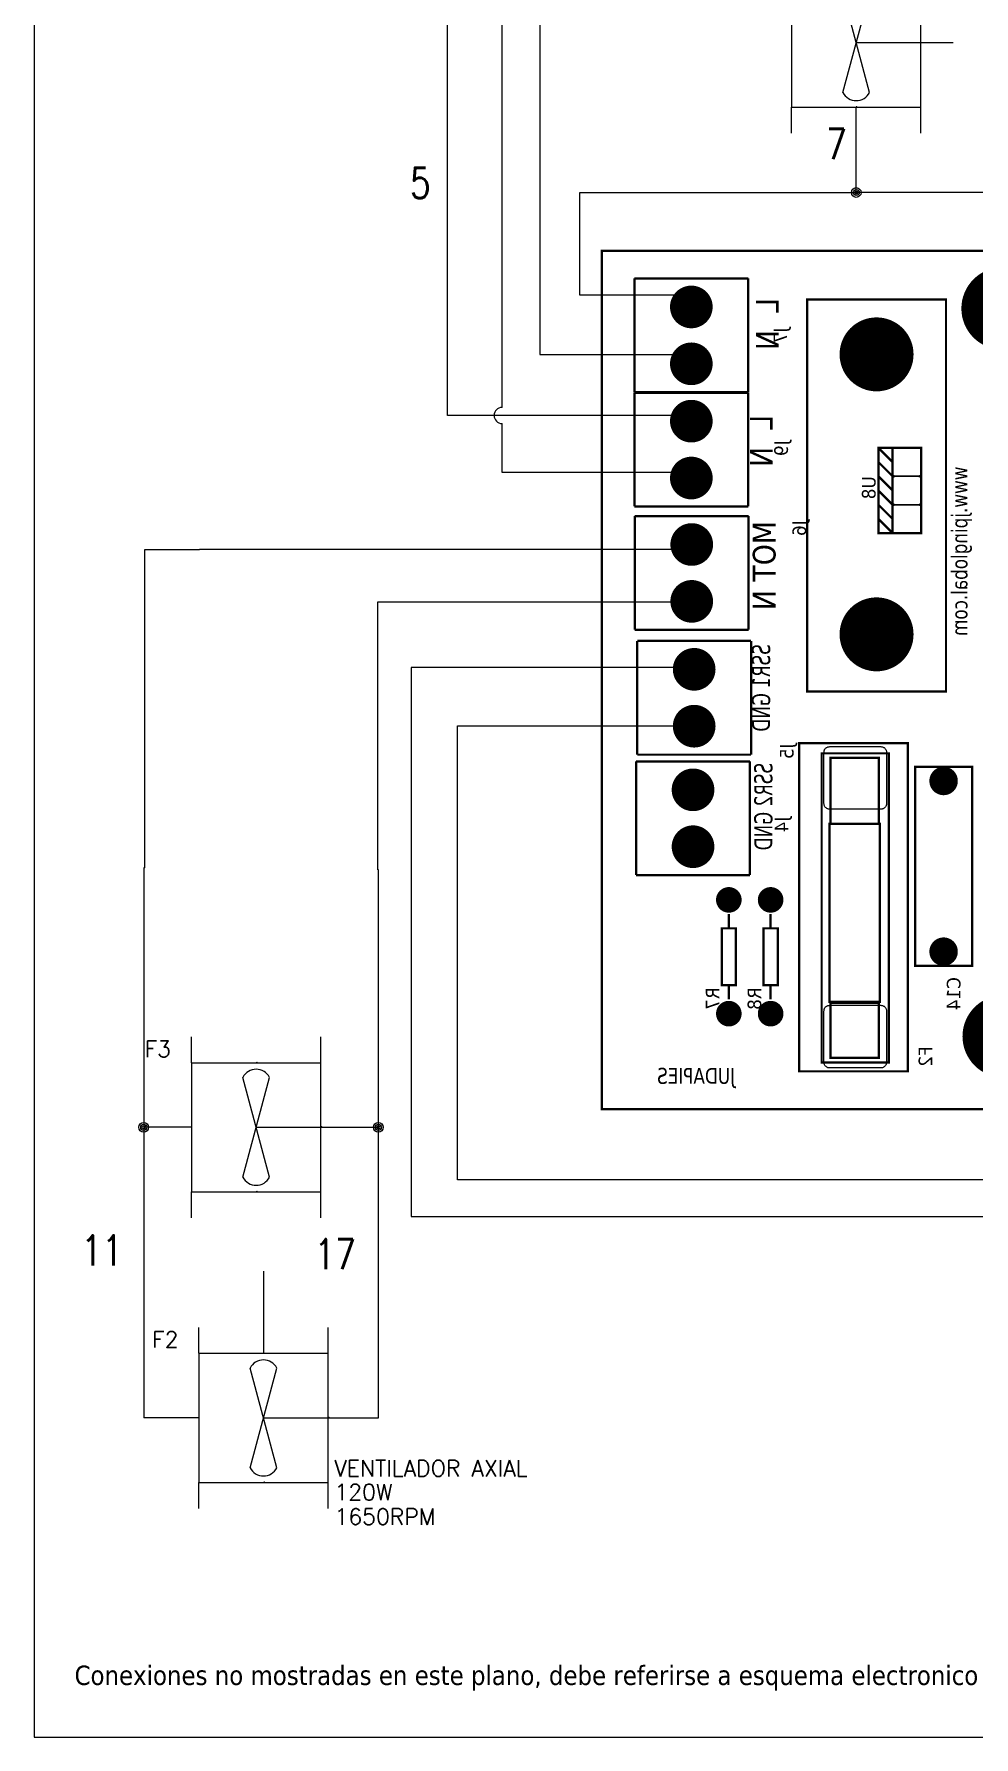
# Model space of a CAD drawing. Header units: millimetres. Extents: x 123.5 to 144.3, y 105.4 to 121.6.
# Drawn here: x 123.51 to 129.32, y 105.41 to 115.95 of the extents above; entities that cross this region are included whole.
import ezdxf
from ezdxf.enums import TextEntityAlignment as Align

# ---------------------------------------------------------------- set-up
doc = ezdxf.new("R2010")
doc.units = ezdxf.units.MM
for name, color, linetype in [('BLK_12AWG', 7, 'Continuous'), ('DESC', 250, 'Continuous'), ('MISC', 7, 'Continuous'), ('SYMS', 7, 'Continuous'), ('TAGS', 250, 'Continuous'), ('WIREFIXED', 7, 'Continuous'), ('WIRES', 7, 'Continuous')]:
    doc.layers.add(name, color=color, linetype=linetype)
doc.styles.get("Standard").update_dxf_attribs({"font": 'tahoma.ttf'})
doc.styles.add('WD', font='romans.shx')

# ---------------------------------------------------------------- blocks, each defined once
blk = doc.blocks.new('HM1_AXIAL_FLOW_FAN1')
for p, q in [((-0.5, 0.5), (-0.5, 0.7)), ((0.5, 0.5), (0.5, 0.7)), ((-0.5, 0.5), (0.5, 0.5)), ((-0.5, 0.5), (-0.5, -0.5)), ((0.5, -0.5), (0.5, 0.5)), ((-0.104, -0.386), (0.104, 0.386)), ((0.104, -0.386), (-0.104, 0.386)), ((0, 0), (0.75, 0)), ((-0.5, -0.5), (0.5, -0.5)), ((-0.5, -0.7), (-0.5, -0.5)), ((0.5, -0.7), (0.5, -0.5))]:
    blk.add_line(p, q)
for centre, start, end in [((0, 0.333), 27.1247, 152.8753), ((0, -0.333), 207.1247, 332.8753)]:
    blk.add_arc(centre, 0.116, start, end)
at = {"style": 'WD'}
for tag, height, p in [('INST', 0.125, (-0.658, 0.914)), ('LOC', 0.125, (-0.66, 0.738)), ('TAG1', 0.125, (-0.658, 0.544)), ('TERM01', 0.0625, (-0.51, 0.016))]:
    blk.add_attdef(tag, text='', height=height, dxfattribs=at).set_placement(p, align=Align.RIGHT)
for tag, p, height in [('TERM04', (0.009, 0.51), 0.0625), ('X2TERM04', (0, 0.5), 0.005), ('X4TERM01', (-0.5, 0), 0.01), ('X1TERM03', (0.5, 0), 0.005), ('TERM03', (0.511, 0.012), 0.0625), ('RATING1', (0.549, -0.237), 0.125), ('DESC1', (0.549, -0.453), 0.125), ('X8TERM02', (0, -0.5), 0.005), ('TERM02', (0.002, -0.573), 0.0625), ('DESC2', (0.549, -0.637), 0.125), ('DESC3', (0.549, -0.827), 0.125), ('WDTAGALT', (0.569, -1.005), 0.125)]:
    blk.add_attdef(tag, p, '', height=height, dxfattribs=at)
blk.add_attdef('XREF', text='', height=0.0625, rotation=0.0625, dxfattribs=at).set_placement((0.726, 0.558), align=Align.TOP_CENTER)
at = {"style": 'WD', "flags": 1}
for tag, p in [('FAMILY', (-0.587, -0.278)), ('CAT', (-0.587, -0.322)), ('MFG', (-0.585, -0.353)), ('ASSYCODE', (-0.557, -0.383)), ('WDTYPE', (-0.572, -0.419))]:
    blk.add_attdef(tag, text='', height=0.01, dxfattribs=at).set_placement(p, align=Align.CENTER)
blk = doc.blocks.new('WD_WNV')
at = {"style": 'WD', "flags": 1}
for tag, p in [('W01USER', (-0.0625, 0.0938)), ('W02USER', (-0.0625, 0.0859)), ('W03USER', (-0.0625, 0.0781)), ('W04USER', (-0.0625, 0.0703)), ('W05USER', (-0.0625, 0.0625)), ('W06USER', (-0.0625, 0.0547)), ('W07USER', (-0.0625, 0.0469)), ('W08USER', (-0.0625, 0.0391)), ('W09USER', (-0.0625, 0.0312)), ('W10USER', (-0.0625, 0.0234))]:
    blk.add_attdef(tag, text='', height=0.005, dxfattribs=at).set_placement(p, align=Align.CENTER)
at = {"linetype": 'Continuous', "style": 'WD', "width": 0.8}
blk.add_attdef('WIRENO', text='', height=0.125, dxfattribs=at).set_placement((-0.05, 0), align=Align.MIDDLE_RIGHT)
blk = doc.blocks.new('EPAD')
at = {"const_width": 0.5}
blk.add_lwpolyline([(-0.25, 0, 1), (0.25, 0, 1)], format="xyb", close=True, dxfattribs=at)
blk = doc.blocks.new('HornoCardV2')
at = {"const_width": 0.008}
for points in [[(152.3848, 109.7537), (146.6182, 109.7537), (146.6182, 112.7712), (152.3848, 112.7712), (152.3848, 109.7537)], [(152.3848, 109.7537), (146.6182, 109.7537), (146.6182, 112.7712), (152.3848, 112.7712), (152.3848, 109.7537)], [(152.3848, 109.7537), (146.6182, 109.7537), (146.6182, 112.7712), (152.3848, 112.7712), (152.3848, 109.7537)], [(147.1325, 112.6741), (146.7325, 112.6741)], [(146.7325, 112.6741), (146.7325, 112.2741)], [(147.1325, 112.6741), (146.7325, 112.6741)], [(146.7325, 112.6741), (146.7325, 112.2741)], [(147.1325, 112.6741), (146.7325, 112.6741)], [(146.7325, 112.6741), (146.7325, 112.2741)], [(147.1325, 112.6741), (147.1325, 112.2741)], [(147.1325, 112.6741), (147.1325, 112.2741)], [(147.1325, 112.6741), (147.1325, 112.2741)], [(147.8276, 111.2222), (147.3395, 111.2222), (147.3395, 112.6002), (147.8276, 112.6002), (147.8276, 111.2222)], [(147.8276, 111.2222), (147.3395, 111.2222), (147.3395, 112.6002), (147.8276, 112.6002), (147.8276, 111.2222)], [(147.8276, 111.2222), (147.3395, 111.2222), (147.3395, 112.6002), (147.8276, 112.6002), (147.8276, 111.2222)], [(147.1325, 112.2741), (146.7325, 112.2741)], [(147.1325, 112.2741), (146.7325, 112.2741)], [(147.1325, 112.2741), (146.7325, 112.2741)], [(147.1325, 112.2725), (146.7325, 112.2725)], [(146.7325, 112.2725), (146.7325, 111.8725)], [(147.1325, 112.2725), (146.7325, 112.2725)], [(146.7325, 112.2725), (146.7325, 111.8725)], [(147.1325, 112.2725), (146.7325, 112.2725)], [(146.7325, 112.2725), (146.7325, 111.8725)], [(147.1325, 112.2725), (147.1325, 111.8725)], [(147.1325, 112.2725), (147.1325, 111.8725)], [(147.1325, 112.2725), (147.1325, 111.8725)], [(147.64, 111.7787), (147.59, 111.7787), (147.59, 112.0787), (147.64, 112.0787)], [(147.64, 112.0287), (147.59, 112.0787)], [(147.64, 111.7787), (147.59, 111.7787), (147.59, 112.0787), (147.64, 112.0787)], [(147.64, 112.0287), (147.59, 112.0787)], [(147.64, 111.7787), (147.59, 111.7787), (147.59, 112.0787), (147.64, 112.0787)], [(147.64, 112.0287), (147.59, 112.0787)], [(147.74, 111.7787), (147.64, 111.7787), (147.64, 112.0787), (147.74, 112.0787), (147.74, 111.7787)], [(147.74, 111.7787), (147.64, 111.7787), (147.64, 112.0787), (147.74, 112.0787), (147.74, 111.7787)], [(147.74, 111.7787), (147.64, 111.7787), (147.64, 112.0787), (147.74, 112.0787), (147.74, 111.7787)], [(147.64, 111.9787), (147.59, 112.0287)], [(147.64, 111.9787), (147.59, 112.0287)], [(147.64, 111.9787), (147.59, 112.0287)], [(147.64, 111.9287), (147.59, 111.9787)], [(147.64, 111.9287), (147.59, 111.9787)], [(147.64, 111.9287), (147.59, 111.9787)], [(147.64, 111.8787), (147.59, 111.9287)], [(147.64, 111.8787), (147.59, 111.9287)], [(147.64, 111.8787), (147.59, 111.9287)], [(147.1325, 111.8725), (146.7325, 111.8725)], [(147.1325, 111.8725), (146.7325, 111.8725)], [(147.1325, 111.8725), (146.7325, 111.8725)], [(147.1339, 111.8389), (146.7339, 111.8389)], [(146.7339, 111.8389), (146.7339, 111.4389)], [(147.1339, 111.8389), (146.7339, 111.8389)], [(146.7339, 111.8389), (146.7339, 111.4389)], [(147.1339, 111.8389), (146.7339, 111.8389)], [(146.7339, 111.8389), (146.7339, 111.4389)], [(147.1339, 111.8389), (147.1339, 111.4389)], [(147.1339, 111.8389), (147.1339, 111.4389)], [(147.1339, 111.8389), (147.1339, 111.4389)], [(147.64, 111.8287), (147.59, 111.8787)], [(147.64, 111.8287), (147.59, 111.8787)], [(147.64, 111.8287), (147.59, 111.8787)], [(147.64, 111.7787), (147.59, 111.8287)], [(147.64, 111.7787), (147.59, 111.8287)], [(147.64, 111.7787), (147.59, 111.8287)], [(147.1339, 111.4389), (146.7339, 111.4389)], [(147.1339, 111.4389), (146.7339, 111.4389)], [(147.1339, 111.4389), (146.7339, 111.4389)], [(147.1425, 111.4001), (146.7425, 111.4001)], [(146.7425, 111.4001), (146.7425, 111.0001)], [(147.1425, 111.4001), (146.7425, 111.4001)], [(146.7425, 111.4001), (146.7425, 111.0001)], [(147.1425, 111.4001), (146.7425, 111.4001)], [(146.7425, 111.4001), (146.7425, 111.0001)], [(147.1425, 111.4001), (147.1425, 111.0001)], [(147.1425, 111.4001), (147.1425, 111.0001)], [(147.1425, 111.4001), (147.1425, 111.0001)], [(147.1425, 111.0001), (146.7425, 111.0001)], [(147.1425, 111.0001), (146.7425, 111.0001)], [(147.1425, 111.0001), (146.7425, 111.0001)], [(147.6937, 109.8867), (147.3118, 109.8867), (147.3118, 111.0402), (147.6937, 111.0402), (147.6937, 109.8867)], [(147.6937, 109.8867), (147.3118, 109.8867), (147.3118, 111.0402), (147.6937, 111.0402), (147.6937, 109.8867)], [(147.6937, 109.8867), (147.3118, 109.8867), (147.3118, 111.0402), (147.6937, 111.0402), (147.6937, 109.8867)], [(147.6268, 109.9182), (147.3906, 109.9182), (147.3906, 111.0048), (147.6268, 111.0048), (147.6268, 109.9182)], [(147.6268, 109.9182), (147.3906, 109.9182), (147.3906, 111.0048), (147.6268, 111.0048), (147.6268, 109.9182)], [(147.6268, 109.9182), (147.3906, 109.9182), (147.3906, 111.0048), (147.6268, 111.0048), (147.6268, 109.9182)], [(147.5914, 110.7568), (147.4221, 110.7568), (147.4221, 110.9891), (147.5914, 110.9891), (147.5914, 110.7568)], [(147.5914, 110.7568), (147.4221, 110.7568), (147.4221, 110.9891), (147.5914, 110.9891), (147.5914, 110.7568)], [(147.5914, 110.7568), (147.4221, 110.7568), (147.4221, 110.9891), (147.5914, 110.9891), (147.5914, 110.7568)], [(147.1385, 110.9764), (146.7385, 110.9764)], [(146.7385, 110.9764), (146.7385, 110.5764)], [(147.1385, 110.9764), (146.7385, 110.9764)], [(146.7385, 110.9764), (146.7385, 110.5764)], [(147.1385, 110.9764), (146.7385, 110.9764)], [(146.7385, 110.9764), (146.7385, 110.5764)], [(147.1385, 110.9764), (147.1385, 110.5764)], [(147.1385, 110.9764), (147.1385, 110.5764)], [(147.1385, 110.9764), (147.1385, 110.5764)], [(147.9191, 110.2575), (147.7191, 110.2575), (147.7191, 110.9575), (147.9191, 110.9575), (147.9191, 110.2575)], [(147.9191, 110.2575), (147.7191, 110.2575), (147.7191, 110.9575), (147.9191, 110.9575), (147.9191, 110.2575)], [(147.9191, 110.2575), (147.7191, 110.2575), (147.7191, 110.9575), (147.9191, 110.9575), (147.9191, 110.2575)], [(147.5953, 110.1308), (147.4181, 110.1308), (147.4181, 110.7568), (147.5953, 110.7568), (147.5953, 110.1308)], [(147.5953, 110.1308), (147.4181, 110.1308), (147.4181, 110.7568), (147.5953, 110.7568), (147.5953, 110.1308)], [(147.5953, 110.1308), (147.4181, 110.1308), (147.4181, 110.7568), (147.5953, 110.7568), (147.5953, 110.1308)], [(147.1385, 110.5764), (146.7385, 110.5764)], [(147.1385, 110.5764), (146.7385, 110.5764)], [(147.1385, 110.5764), (146.7385, 110.5764)], [(147.0643, 110.3895), (147.0643, 110.4395)], [(147.0643, 110.3895), (147.0643, 110.4395)], [(147.0643, 110.3895), (147.0643, 110.4395)], [(147.2112, 110.3895), (147.2112, 110.4395)], [(147.2112, 110.3895), (147.2112, 110.4395)], [(147.2112, 110.3895), (147.2112, 110.4395)], [(147.0893, 110.1895), (147.0393, 110.1895), (147.0393, 110.3895), (147.0893, 110.3895), (147.0893, 110.1895)], [(147.0893, 110.1895), (147.0393, 110.1895), (147.0393, 110.3895), (147.0893, 110.3895), (147.0893, 110.1895)], [(147.0893, 110.1895), (147.0393, 110.1895), (147.0393, 110.3895), (147.0893, 110.3895), (147.0893, 110.1895)], [(147.2362, 110.1895), (147.1862, 110.1895), (147.1862, 110.3895), (147.2362, 110.3895), (147.2362, 110.1895)], [(147.2362, 110.1895), (147.1862, 110.1895), (147.1862, 110.3895), (147.2362, 110.3895), (147.2362, 110.1895)], [(147.2362, 110.1895), (147.1862, 110.1895), (147.1862, 110.3895), (147.2362, 110.3895), (147.2362, 110.1895)], [(147.0643, 110.1395), (147.0643, 110.1895)], [(147.0643, 110.1395), (147.0643, 110.1895)], [(147.0643, 110.1395), (147.0643, 110.1895)], [(147.2112, 110.1395), (147.2112, 110.1895)], [(147.2112, 110.1395), (147.2112, 110.1895)], [(147.2112, 110.1395), (147.2112, 110.1895)], [(147.5914, 109.9339), (147.4221, 109.9339), (147.4221, 110.1269), (147.5914, 110.1269), (147.5914, 109.9339)], [(147.5914, 109.9339), (147.4221, 109.9339), (147.4221, 110.1269), (147.5914, 110.1269), (147.5914, 109.9339)], [(147.5914, 109.9339), (147.4221, 109.9339), (147.4221, 110.1269), (147.5914, 110.1269), (147.5914, 109.9339)]]:
    blk.add_lwpolyline(points, dxfattribs=at)
for points in [[(147.64, 111.9887), (147.64, 112.0687), (147.64, 112.0697), (147.6402, 112.0707), (147.6404, 112.0717), (147.6407, 112.0726), (147.6412, 112.0735), (147.6417, 112.0743), (147.6422, 112.0751), (147.6429, 112.0758), (147.6436, 112.0764), (147.6443, 112.077), (147.6452, 112.0775), (147.646, 112.0779), (147.647, 112.0782), (147.6479, 112.0785), (147.6489, 112.0786), (147.65, 112.0787), (147.73, 112.0787), (147.731, 112.0786), (147.732, 112.0785), (147.733, 112.0782), (147.7339, 112.0779), (147.7348, 112.0775), (147.7356, 112.077), (147.7364, 112.0764), (147.7371, 112.0758), (147.7377, 112.0751), (147.7383, 112.0743), (147.7388, 112.0735), (147.7392, 112.0726), (147.7395, 112.0717), (147.7398, 112.0707), (147.7399, 112.0697), (147.74, 112.0687), (147.74, 111.9887), (147.7399, 111.9876), (147.7398, 111.9866), (147.7395, 111.9857), (147.7392, 111.9847), (147.7388, 111.9839), (147.7383, 111.983), (147.7377, 111.9823), (147.7371, 111.9816), (147.7364, 111.9809), (147.7356, 111.9804), (147.7348, 111.9799), (147.7339, 111.9794), (147.733, 111.9791), (147.732, 111.9789), (147.731, 111.9787), (147.73, 111.9787), (147.65, 111.9787), (147.6489, 111.9787), (147.6479, 111.9789), (147.647, 111.9791), (147.646, 111.9794), (147.6452, 111.9799), (147.6443, 111.9804), (147.6436, 111.9809), (147.6429, 111.9816), (147.6422, 111.9823), (147.6417, 111.983), (147.6412, 111.9839), (147.6407, 111.9847), (147.6404, 111.9857), (147.6402, 111.9866), (147.64, 111.9876), (147.64, 111.9887)], [(147.64, 111.8887), (147.64, 111.9687), (147.64, 111.9697), (147.6402, 111.9707), (147.6404, 111.9717), (147.6407, 111.9726), (147.6412, 111.9735), (147.6417, 111.9743), (147.6422, 111.9751), (147.6429, 111.9758), (147.6436, 111.9764), (147.6443, 111.977), (147.6452, 111.9775), (147.646, 111.9779), (147.647, 111.9782), (147.6479, 111.9785), (147.6489, 111.9786), (147.65, 111.9787), (147.73, 111.9787), (147.731, 111.9786), (147.732, 111.9785), (147.733, 111.9782), (147.7339, 111.9779), (147.7348, 111.9775), (147.7356, 111.977), (147.7364, 111.9764), (147.7371, 111.9758), (147.7377, 111.9751), (147.7383, 111.9743), (147.7388, 111.9735), (147.7392, 111.9726), (147.7395, 111.9717), (147.7398, 111.9707), (147.7399, 111.9697), (147.74, 111.9687), (147.74, 111.8887), (147.7399, 111.8876), (147.7398, 111.8866), (147.7395, 111.8857), (147.7392, 111.8847), (147.7388, 111.8839), (147.7383, 111.883), (147.7377, 111.8823), (147.7371, 111.8816), (147.7364, 111.8809), (147.7356, 111.8804), (147.7348, 111.8799), (147.7339, 111.8794), (147.733, 111.8791), (147.732, 111.8789), (147.731, 111.8787), (147.73, 111.8787), (147.65, 111.8787), (147.6489, 111.8787), (147.6479, 111.8789), (147.647, 111.8791), (147.646, 111.8794), (147.6452, 111.8799), (147.6443, 111.8804), (147.6436, 111.8809), (147.6429, 111.8816), (147.6422, 111.8823), (147.6417, 111.883), (147.6412, 111.8839), (147.6407, 111.8847), (147.6404, 111.8857), (147.6402, 111.8866), (147.64, 111.8876), (147.64, 111.8887)], [(147.64, 111.7887), (147.64, 111.8687), (147.64, 111.8697), (147.6402, 111.8707), (147.6404, 111.8717), (147.6407, 111.8726), (147.6412, 111.8735), (147.6417, 111.8743), (147.6422, 111.8751), (147.6429, 111.8758), (147.6436, 111.8764), (147.6443, 111.877), (147.6452, 111.8775), (147.646, 111.8779), (147.647, 111.8782), (147.6479, 111.8785), (147.6489, 111.8786), (147.65, 111.8787), (147.73, 111.8787), (147.731, 111.8786), (147.732, 111.8785), (147.733, 111.8782), (147.7339, 111.8779), (147.7348, 111.8775), (147.7356, 111.877), (147.7364, 111.8764), (147.7371, 111.8758), (147.7377, 111.8751), (147.7383, 111.8743), (147.7388, 111.8735), (147.7392, 111.8726), (147.7395, 111.8717), (147.7398, 111.8707), (147.7399, 111.8697), (147.74, 111.8687), (147.74, 111.7887), (147.7399, 111.7876), (147.7398, 111.7866), (147.7395, 111.7857), (147.7392, 111.7847), (147.7388, 111.7839), (147.7383, 111.783), (147.7377, 111.7823), (147.7371, 111.7816), (147.7364, 111.7809), (147.7356, 111.7804), (147.7348, 111.7799), (147.7339, 111.7794), (147.733, 111.7791), (147.732, 111.7789), (147.731, 111.7787), (147.73, 111.7787), (147.65, 111.7787), (147.6489, 111.7787), (147.6479, 111.7789), (147.647, 111.7791), (147.646, 111.7794), (147.6452, 111.7799), (147.6443, 111.7804), (147.6436, 111.7809), (147.6429, 111.7816), (147.6422, 111.7823), (147.6417, 111.783), (147.6412, 111.7839), (147.6407, 111.7847), (147.6404, 111.7857), (147.6402, 111.7866), (147.64, 111.7876), (147.64, 111.7887)], [(147.6187, 111.0082), (147.6187, 110.8282), (147.6186, 110.8261), (147.6183, 110.8241), (147.6178, 110.8222), (147.6171, 110.8203), (147.6163, 110.8186), (147.6153, 110.8169), (147.6142, 110.8154), (147.6129, 110.814), (147.6115, 110.8127), (147.61, 110.8116), (147.6083, 110.8106), (147.6066, 110.8097), (147.6047, 110.8091), (147.6028, 110.8086), (147.6008, 110.8083), (147.5987, 110.8082), (147.4187, 110.8082), (147.4166, 110.8083), (147.4146, 110.8086), (147.4127, 110.8091), (147.4108, 110.8097), (147.4091, 110.8106), (147.4074, 110.8116), (147.4059, 110.8127), (147.4045, 110.814), (147.4032, 110.8154), (147.4021, 110.8169), (147.4011, 110.8186), (147.4002, 110.8203), (147.3996, 110.8222), (147.3991, 110.8241), (147.3988, 110.8261), (147.3987, 110.8282), (147.3987, 111.0082), (147.3988, 111.0103), (147.3991, 111.0123), (147.3996, 111.0142), (147.4002, 111.0161), (147.4011, 111.0178), (147.4021, 111.0195), (147.4032, 111.021), (147.4045, 111.0224), (147.4059, 111.0237), (147.4074, 111.0248), (147.4091, 111.0258), (147.4108, 111.0267), (147.4127, 111.0273), (147.4146, 111.0278), (147.4166, 111.0281), (147.4187, 111.0282), (147.5987, 111.0282), (147.6008, 111.0281), (147.6028, 111.0278), (147.6047, 111.0273), (147.6066, 111.0267), (147.6083, 111.0258), (147.61, 111.0248), (147.6115, 111.0237), (147.6129, 111.0224), (147.6142, 111.021), (147.6153, 111.0195), (147.6163, 111.0178), (147.6171, 111.0161), (147.6178, 111.0142), (147.6183, 111.0123), (147.6186, 111.0103), (147.6187, 111.0082)], [(147.6187, 110.0988), (147.6187, 109.9188), (147.6186, 109.9167), (147.6183, 109.9147), (147.6178, 109.9127), (147.6171, 109.9109), (147.6163, 109.9091), (147.6153, 109.9075), (147.6142, 109.9059), (147.6129, 109.9045), (147.6115, 109.9033), (147.61, 109.9021), (147.6083, 109.9011), (147.6066, 109.9003), (147.6047, 109.8996), (147.6028, 109.8992), (147.6008, 109.8989), (147.5987, 109.8988), (147.4187, 109.8988), (147.4166, 109.8989), (147.4146, 109.8992), (147.4127, 109.8996), (147.4108, 109.9003), (147.4091, 109.9011), (147.4074, 109.9021), (147.4059, 109.9033), (147.4045, 109.9045), (147.4032, 109.9059), (147.4021, 109.9075), (147.4011, 109.9091), (147.4002, 109.9109), (147.3996, 109.9127), (147.3991, 109.9147), (147.3988, 109.9167), (147.3987, 109.9188), (147.3987, 110.0988), (147.3988, 110.1008), (147.3991, 110.1028), (147.3996, 110.1048), (147.4002, 110.1066), (147.4011, 110.1084), (147.4021, 110.11), (147.4032, 110.1116), (147.4045, 110.113), (147.4059, 110.1143), (147.4074, 110.1154), (147.4091, 110.1164), (147.4108, 110.1172), (147.4127, 110.1179), (147.4146, 110.1184), (147.4166, 110.1187), (147.4187, 110.1188), (147.5987, 110.1188), (147.6008, 110.1187), (147.6028, 110.1184), (147.6047, 110.1179), (147.6066, 110.1172), (147.6083, 110.1164), (147.61, 110.1154), (147.6115, 110.1143), (147.6129, 110.113), (147.6142, 110.1116), (147.6153, 110.11), (147.6163, 110.1084), (147.6171, 110.1066), (147.6178, 110.1048), (147.6183, 110.1028), (147.6186, 110.1008), (147.6187, 110.0988)]]:
    blk.add_lwpolyline(points, close=True)
for p, xscale, yscale in [((148.0266, 112.5687), -0.29, 0.29), ((146.9325, 112.5741), -0.15, 0.15), ((147.5835, 112.4073), -0.26, 0.26), ((146.9325, 112.3741), -0.15, 0.15), ((146.9325, 112.1725), -0.15, 0.15), ((146.9325, 111.9725), -0.15, 0.15), ((146.9339, 111.7389), -0.15, 0.15), ((146.9339, 111.5389), -0.15, 0.15), ((147.5835, 111.423), -0.26, 0.26), ((146.9425, 111.3001), -0.15, 0.15), ((146.9425, 111.1001), -0.15, 0.15), ((146.9385, 110.8764), -0.15, 0.15), ((147.8191, 110.9075), -0.1, 0.1), ((146.9385, 110.6764), -0.15, 0.15), ((147.0643, 110.4895), -0.09, 0.09), ((147.2112, 110.4895), -0.09, 0.09), ((147.8191, 110.3075), -0.1, 0.1), ((147.0643, 110.0895), -0.09, 0.09), ((147.2112, 110.0895), -0.09, 0.09), ((148.0305, 110.0097), -0.29, 0.29)]:
    blk.add_blockref('EPAD', p, dxfattribs=dict(xscale=xscale, yscale=yscale))
at = {"text_generation_flag": 2}
for s, p in [('L  N', (147.2394, 112.6056)), ('L  N', (147.2394, 112.6056)), ('L  N', (147.2394, 112.6056)), ('L  N', (147.2184, 112.1946)), ('L  N', (147.2184, 112.1946)), ('L  N', (147.2184, 112.1946)), ('MOT N', (147.2284, 111.8216)), ('MOT N', (147.2284, 111.8216)), ('MOT N', (147.2284, 111.8216))]:
    blk.add_text(s, height=0.08, rotation=90, dxfattribs=at).set_placement(p)
for s, height, width, p in [('J7', 0.048, 1.041667, (147.2693, 112.5014)), ('J7', 0.048, 1.041667, (147.2693, 112.5014)), ('J7', 0.048, 1.041667, (147.2693, 112.5014)), ('J9', 0.048, 1.041667, (147.272, 112.1047)), ('J9', 0.048, 1.041667, (147.272, 112.1047)), ('J9', 0.048, 1.041667, (147.272, 112.1047)), ('www.jpinglobal.com', 0.056, 0.892857, (147.9028, 112.013)), ('www.jpinglobal.com', 0.056, 0.892857, (147.9028, 112.013)), ('www.jpinglobal.com', 0.056, 0.892857, (147.9028, 112.013)), ('U8', 0.048, 1.041667, (147.58, 111.9787)), ('U8', 0.048, 1.041667, (147.58, 111.9787)), ('U8', 0.048, 1.041667, (147.58, 111.9787)), ('J6', 0.048, 1.041667, (147.3359, 111.8239)), ('J6', 0.048, 1.041667, (147.3359, 111.8239)), ('J6', 0.048, 1.041667, (147.3359, 111.8239)), ('SSR1 GND', 0.064, 0.78125, (147.2095, 111.3885)), ('SSR1 GND', 0.064, 0.78125, (147.2095, 111.3885)), ('SSR1 GND', 0.064, 0.78125, (147.2095, 111.3885)), ('J5', 0.048, 1.041667, (147.2916, 111.0391)), ('J5', 0.048, 1.041667, (147.2916, 111.0391)), ('J5', 0.048, 1.041667, (147.2916, 111.0391)), ('SSR2 GND', 0.064, 0.78125, (147.2174, 110.9711)), ('SSR2 GND', 0.064, 0.78125, (147.2174, 110.9711)), ('SSR2 GND', 0.064, 0.78125, (147.2174, 110.9711)), ('J4', 0.048, 1.041667, (147.2735, 110.7816)), ('J4', 0.048, 1.041667, (147.2735, 110.7816)), ('J4', 0.048, 1.041667, (147.2735, 110.7816)), ('C14', 0.048, 1.041667, (147.8784, 110.2179)), ('C14', 0.048, 1.041667, (147.8784, 110.2179)), ('C14', 0.048, 1.041667, (147.8784, 110.2179)), ('R7', 0.048, 1.041667, (147.0313, 110.1815)), ('R7', 0.048, 1.041667, (147.0313, 110.1815)), ('R7', 0.048, 1.041667, (147.0313, 110.1815)), ('R8', 0.048, 1.041667, (147.1782, 110.1815)), ('R8', 0.048, 1.041667, (147.1782, 110.1815)), ('R8', 0.048, 1.041667, (147.1782, 110.1815)), ('F2', 0.048, 1.041667, (147.7793, 109.9741)), ('F2', 0.048, 1.041667, (147.7793, 109.9741)), ('F2', 0.048, 1.041667, (147.7793, 109.9741))]:
    blk.add_text(s, height=height, rotation=90, dxfattribs=dict(at, width=width)).set_placement(p)
at = {"text_generation_flag": 2, "width": 0.892857}
blk.add_text('JUDAPIES', height=0.056, dxfattribs=at).set_placement((147.0862, 109.8429))
blk.add_text('JUDAPIES', height=0.056, dxfattribs=at).set_placement((147.0862, 109.8429))
blk.add_text('JUDAPIES', height=0.056, dxfattribs=at).set_placement((147.0862, 109.8429))
blk = doc.blocks.new('WDDOT')
for radius in [0.03, 0.0187, 0.00929]:
    blk.add_circle((0, 0), radius)
blk = doc.blocks.new('WD_WNH')
at = {"linetype": 'Continuous', "style": 'WD', "width": 0.8}
blk.add_attdef('WIRENO', text='', height=0.125, dxfattribs=at).set_placement((0, 0.0625), align=Align.CENTER)
at = {"style": 'WD', "flags": 1}
for tag, p in [('W01USER', (0, 0.0781)), ('W02USER', (0, 0.0703)), ('W03USER', (0, 0.0625)), ('W04USER', (0, 0.0547)), ('W05USER', (0, 0.0469)), ('W06USER', (0, 0.0391)), ('W07USER', (0, 0.0312)), ('W08USER', (0, 0.0234)), ('W09USER', (0, 0.0156)), ('W10USER', (0, 0.0078))]:
    blk.add_attdef(tag, text='', height=0.005, dxfattribs=at).set_placement(p, align=Align.CENTER)

msp = doc.modelspace()

# ---------------------------------------------------------------- linework, layer by layer
at = {"color": 7, "linetype": 'Continuous'}
for p, q in [((123.506, 121.59), (123.506, 105.405)), ((123.506, 105.405), (144.256, 105.405))]:
    msp.add_line(p, q, dxfattribs=at)
at = {"layer": 'BLK_12AWG'}
for p, q in [((126.402, 113.635), (126.402, 118.262)), ((126.402, 113.231), (126.402, 113.535)), ((127.598, 113.231), (126.402, 113.231))]:
    msp.add_line(p, q, dxfattribs=at)
msp.add_arc((126.402, 113.585), 0.05, 90, 270, dxfattribs=at)
at = {"layer": 'WIRES'}
for p, q in [((126.636, 116.664), (126.636, 113.962)), ((126.063, 113.585), (126.063, 116.425)), ((128.593, 114.965), (128.593, 115.493)), ((126.882, 114.33), (126.882, 114.965)), ((126.882, 114.965), (128.593, 114.965)), ((130.423, 114.965), (128.593, 114.965)), ((127.558, 114.33), (126.882, 114.33)), ((126.636, 113.962), (127.599, 113.962)), ((126.141, 113.585), (126.063, 113.585)), ((127.5, 113.585), (126.141, 113.585)), ((124.19, 110.784), (124.19, 112.756)), ((124.19, 112.756), (124.529, 112.756)), ((127.583, 112.756), (124.529, 112.756)), ((125.633, 112.432), (127.591, 112.432)), ((125.633, 110.773), (125.633, 112.432)), ((127.668, 112.024), (125.84, 112.024)), ((125.84, 112.024), (125.84, 108.626)), ((126.126, 108.853), (126.126, 111.663)), ((126.126, 111.663), (127.56, 111.663)), ((124.19, 110.784), (124.184, 110.784)), ((124.184, 110.784), (124.184, 107.38)), ((125.636, 110.773), (125.633, 110.773)), ((125.636, 107.38), (125.636, 110.773)), ((124.48, 109.179), (124.184, 109.179)), ((125.28, 109.179), (125.636, 109.179)), ((140.276, 108.853), (126.126, 108.853)), ((125.84, 108.626), (140.651, 108.626)), ((124.925, 108.288), (124.925, 107.78)), ((124.525, 107.38), (124.184, 107.38)), ((125.325, 107.38), (125.636, 107.38))]:
    msp.add_line(p, q, dxfattribs=at)

# ---------------------------------------------------------------- block references
at = {"layer": 'DESC', "xscale": 1.760616, "yscale": 1.760616, "zscale": 1.760616}
msp.add_blockref('HornoCardV2', (-131.119, -83.943), dxfattribs=at)
at = {"layer": 'SYMS'}
ref = msp.add_blockref('HM1_AXIAL_FLOW_FAN1', (128.593, 115.893), dxfattribs=dict(at, xscale=0.8, yscale=0.8, zscale=0.8))
ref.add_attrib('TAG1', 'F1', dxfattribs={"layer": 'TAGS', "height": 0.1, "style": 'WD'}).set_placement((128.066, 116.329), align=Align.RIGHT)
ref.add_attrib('X8TERM02', '7', (128.593, 115.493), dxfattribs={"layer": 'MISC', "height": 0.004, "style": 'WD'})
ref.add_attrib('X2TERM04', '4', (128.593, 116.293), dxfattribs={"layer": 'MISC', "height": 0.004, "style": 'WD'})
for p in [(128.593, 114.965), (124.184, 109.179), (125.636, 109.179)]:
    msp.add_blockref('WDDOT', p, dxfattribs=at)
ref = msp.add_blockref('HM1_AXIAL_FLOW_FAN1', (124.88, 109.179), dxfattribs=dict(at, xscale=0.8, yscale=0.8, zscale=0.8))
ref.add_attrib('TAG1', 'F3', dxfattribs={"layer": 'TAGS', "height": 0.1, "style": 'WD'}).set_placement((124.353, 109.614), align=Align.RIGHT)
ref.add_attrib('X1TERM03', '17', (125.28, 109.179), dxfattribs={"layer": 'MISC', "height": 0.004, "style": 'WD'})
ref.add_attrib('X8TERM02', '10', (124.88, 108.779), dxfattribs={"layer": 'MISC', "height": 0.004, "style": 'WD'})
ref.add_attrib('X2TERM04', '11', (124.88, 109.579), dxfattribs={"layer": 'MISC', "height": 0.004, "style": 'WD'})
ref = msp.add_blockref('HM1_AXIAL_FLOW_FAN1', (124.925, 107.38), dxfattribs=dict(at, xscale=0.8, yscale=0.8, zscale=0.8))
ref.add_attrib('TAG1', 'F2', dxfattribs={"layer": 'TAGS', "height": 0.1, "style": 'WD'}).set_placement((124.399, 107.816), align=Align.RIGHT)
ref.add_attrib('DESC1', 'VENTILADOR AXIAL', (125.364, 107.018), dxfattribs={"layer": 'DESC', "height": 0.1, "style": 'WD'})
ref.add_attrib('DESC2', '120W', (125.364, 106.871), dxfattribs={"layer": 'DESC', "height": 0.1, "style": 'WD'})
ref.add_attrib('DESC3', '1650RPM', (125.364, 106.719), dxfattribs={"layer": 'DESC', "height": 0.1, "style": 'WD'})
ref.add_attrib('X1TERM03', '17', (125.325, 107.38), dxfattribs={"layer": 'MISC', "height": 0.004, "style": 'WD'})
ref.add_attrib('X8TERM02', '10', (124.925, 106.98), dxfattribs={"layer": 'MISC', "height": 0.004, "style": 'WD'})
ref.add_attrib('X2TERM04', '11', (124.925, 107.78), dxfattribs={"layer": 'MISC', "height": 0.004, "style": 'WD'})
at = {"layer": 'WIREFIXED'}
ref = msp.add_blockref('WD_WNV', (128.61, 115.265), dxfattribs=dict(at, xscale=1.5, yscale=1.5, zscale=1.5))
ref.add_attrib('WIRENOF', '7', dxfattribs={"linetype": 'Continuous', "height": 0.188, "style": 'WD', "width": 0.8}).set_placement((128.535, 115.265), align=Align.MIDDLE_RIGHT)
ref = msp.add_blockref('WD_WNV', (126.035, 115.024), dxfattribs=dict(at, xscale=1.5, yscale=1.5, zscale=1.5))
ref.add_attrib('WIRENOF', '5', dxfattribs={"linetype": 'Continuous', "height": 0.188, "style": 'WD', "width": 0.8}).set_placement((125.96, 115.024), align=Align.MIDDLE_RIGHT)
ref = msp.add_blockref('WD_WNV', (124.241, 108.372), dxfattribs=dict(at, xscale=1.5, yscale=1.5, zscale=1.5))
ref.add_attrib('WIRENOF', '11', dxfattribs={"linetype": 'Continuous', "height": 0.1875, "style": 'WD', "width": 0.8}).set_placement((124.055, 108.417), align=Align.MIDDLE_RIGHT)
ref = msp.add_blockref('WD_WNH', (125.368, 108.207), dxfattribs=dict(at, xscale=1.5, yscale=1.5, zscale=1.5))
ref.add_attrib('WIRENOF', '17', dxfattribs={"linetype": 'Continuous', "height": 0.1875, "style": 'WD', "width": 0.8}).set_placement((125.368, 108.3), align=Align.CENTER)

# ---------------------------------------------------------------- texts
at = {"insert": (123.756, 105.847), "char_height": 0.12, "attachment_point": 1}
msp.add_mtext_dynamic_manual_height_columns('Conexiones no mostradas en este plano, debe referirse a esquema electronico', width=9.45621, gutter_width=0.05, heights=[0], dxfattribs=at)

doc.saveas('drawing.dxf')
